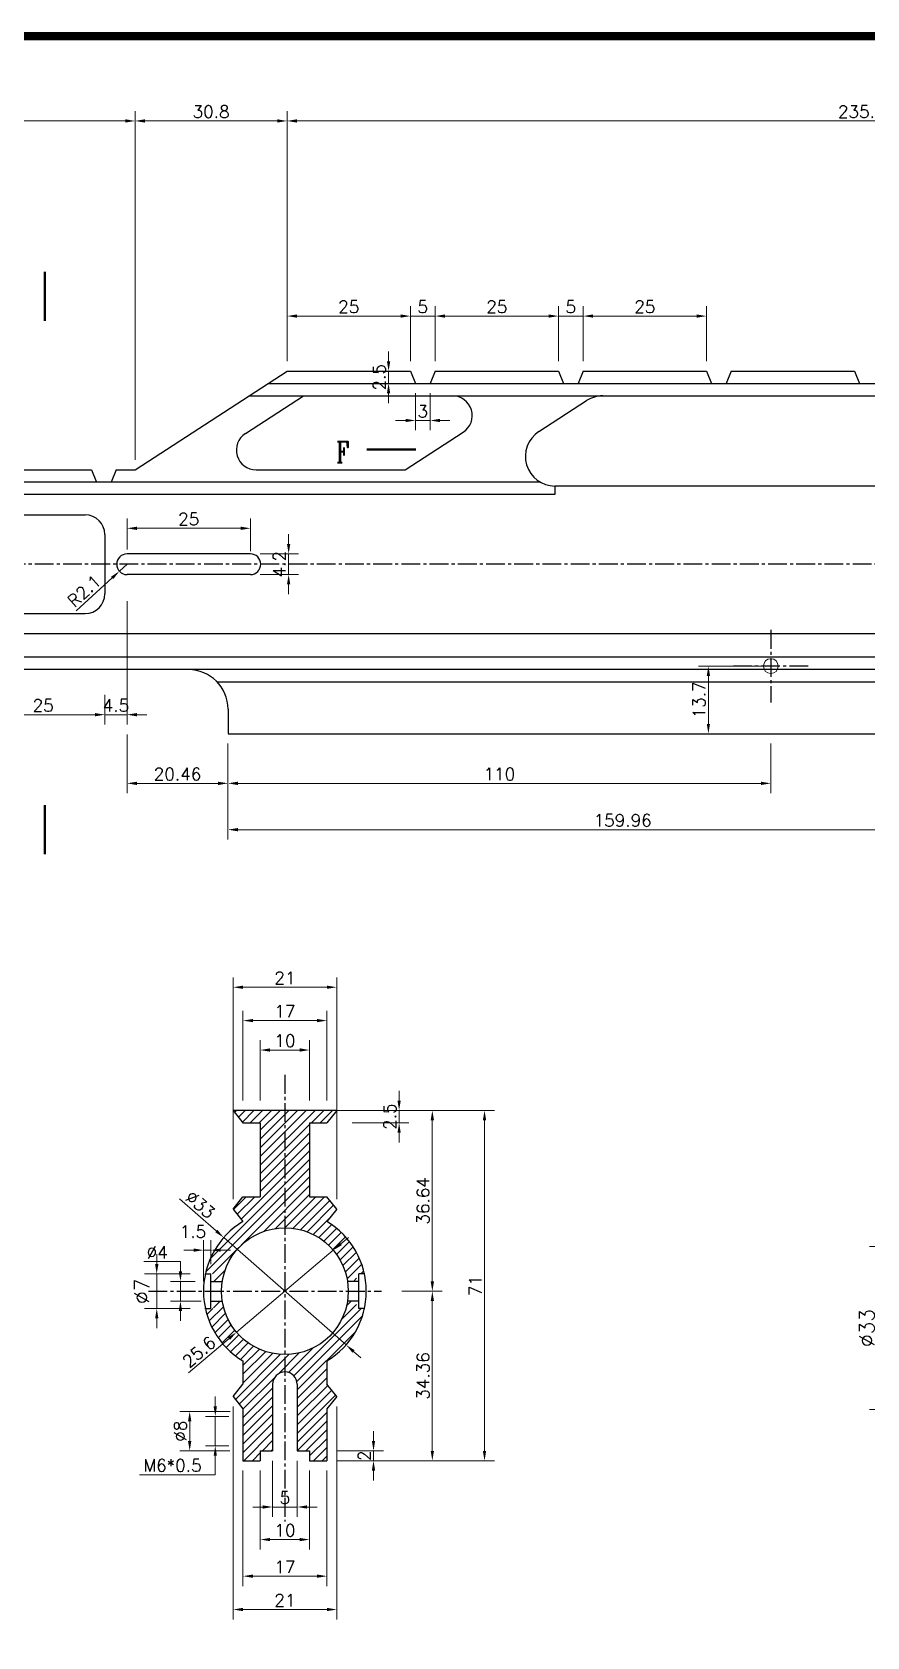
# Model space of a CAD drawing. Header units: millimetres. Extents: x 6728 to 8819, y -1283 to 914.
# Drawn here: x 7644.2 to 7813.3, y 176.3 to 501.6 of the extents above; entities that cross this region are included whole.
import ezdxf

# ---------------------------------------------------------------- set-up
doc = ezdxf.new("R2010")
doc.units = ezdxf.units.MM
doc.header["$LTSCALE"] = 1000
doc.linetypes.add('CENTER2', pattern=[28.575, 19.05, -3.175, 3.175, -3.175])
doc.linetypes.add('DASHDOTX3', pattern=[508, 254, -127, 0, -127])
for name, color, linetype in [('PUB_DIM', 3, 'Continuous'), ('PUB_TEXT', 7, 'Continuous'), ('PUB_TITLE', 7, 'Continuous'), ('中线', 1, 'DASHDOTX3')]:
    doc.layers.add(name, color=color, linetype=linetype)
doc.styles.add('_TCH_LABEL', font='COMPLEX', dxfattribs={"bigfont": 'GBCBIG'})
doc.styles.get("Standard").update_dxf_attribs({"font": 'txt.shx', "bigfont": 'gbcbig.shx'})
doc.dimstyles.new('DIMN1', dxfattribs={"dimscale": 0.01, "dimtxt": 300, "dimasz": 200, "dimexe": 250, "dimexo": 300, "dimgap": 150, "dimtad": 1, "dimtoh": 1, "dimdsep": 46, "dimtxsty": 'Standard', "dimcen": 2.5, "dimclrd": 256, "dimclre": 256, "dimazin": 0, "dimtfac": 1, "dimtix": 1, "dimtmove": 1, "dimatfit": 0, "dimfxl": 0, "dimtolj": 1, "dimlwd": 9, "dimlwe": 9, "dimarcsym": 0})
doc.dimstyles.new('ISO-25', dxfattribs={"dimtxt": 2.5, "dimasz": 2, "dimexe": 2, "dimexo": 2, "dimtad": 1, "dimtoh": 1, "dimdsep": 46, "dimtxsty": 'Standard', "dimcen": 2.5, "dimclrd": 256, "dimclre": 256, "dimazin": 0, "dimtfac": 1, "dimtix": 1, "dimtmove": 1, "dimatfit": 0, "dimfxl": 0, "dimtolj": 1, "dimlwd": 9, "dimlwe": 9, "dimarcsym": 0})

# ---------------------------------------------------------------- blocks, each defined once
blk = doc.blocks.new('*D676')
at = {"lineweight": 9}
for p, q in [((7669.42, 251.86), (7669.42, 253.86)), ((7676.17, 249.86), (7666.92, 249.86)), ((7669.42, 242.86), (7669.42, 249.86)), ((7676.17, 242.86), (7666.92, 242.86)), ((7669.42, 240.86), (7669.42, 238.86))]:
    blk.add_line(p, q, dxfattribs=at)
for points in [[(7669.09, 251.86), (7669.76, 251.86), (7669.42, 249.86)], [(7669.09, 240.86), (7669.76, 240.86), (7669.42, 242.86)]]:
    blk.add_solid(points)
at = {"layer": 'Defpoints', "color": 0}
for p in [(7669.42, 249.86), (7679.17, 249.86), (7679.17, 242.86)]:
    blk.add_point(p, dxfattribs=at)
at = {"color": 0, "insert": (7666.42, 246.36), "char_height": 3, "attachment_point": 5, "rotation": 90}
blk.add_mtext('\\A1;%%c7', dxfattribs=at)
blk = doc.blocks.new('*D677')
at = {"lineweight": 9}
for p, q in [((7823.27, 255.41), (7813.85, 255.41)), ((7816.35, 224.41), (7816.35, 253.41)), ((7823.27, 222.41), (7813.85, 222.41))]:
    blk.add_line(p, q, dxfattribs=at)
for points in [[(7816.02, 253.41), (7816.69, 253.41), (7816.35, 255.41)], [(7816.02, 224.41), (7816.69, 224.41), (7816.35, 222.41)]]:
    blk.add_solid(points)
at = {"layer": 'Defpoints', "color": 0}
for p in [(7816.35, 255.41), (7826.27, 255.41), (7826.27, 222.41)]:
    blk.add_point(p, dxfattribs=at)
at = {"color": 0, "insert": (7813.35, 238.91), "char_height": 3, "attachment_point": 5, "rotation": 90}
blk.add_mtext('\\A1;%%c33', dxfattribs=at)
blk = doc.blocks.new('*D227')
at = {"lineweight": 9}
for p, q in [((7716.4, 434.87), (7716.4, 436.87)), ((7718.84, 432.87), (7714.4, 432.87)), ((7716.4, 432.87), (7716.4, 430.37)), ((7718.84, 430.37), (7714.4, 430.37)), ((7716.4, 428.37), (7716.4, 426.37))]:
    blk.add_line(p, q, dxfattribs=at)
for points in [[(7716.07, 434.87), (7716.74, 434.87), (7716.4, 432.87)], [(7716.07, 428.37), (7716.74, 428.37), (7716.4, 430.37)]]:
    blk.add_solid(points)
at = {"layer": 'Defpoints', "color": 0}
for p in [(7720.84, 432.87), (7716.4, 430.37), (7720.84, 430.37)]:
    blk.add_point(p, dxfattribs=at)
at = {"color": 0, "insert": (7714.53, 431.62), "char_height": 2.5, "attachment_point": 5, "rotation": 90}
blk.add_mtext('\\A1;2.5', dxfattribs=at)
blk = doc.blocks.new('*D226')
at = {"lineweight": 9}
for p, q in [((7721.84, 428.37), (7721.84, 420.87)), ((7724.84, 428.37), (7724.84, 420.87)), ((7719.84, 422.87), (7717.84, 422.87)), ((7721.84, 422.87), (7724.84, 422.87)), ((7726.84, 422.87), (7728.84, 422.87))]:
    blk.add_line(p, q, dxfattribs=at)
for points in [[(7719.84, 423.2), (7719.84, 422.53), (7721.84, 422.87)], [(7726.84, 423.2), (7726.84, 422.53), (7724.84, 422.87)]]:
    blk.add_solid(points)
at = {"layer": 'Defpoints', "color": 0}
for p in [(7721.84, 430.37), (7724.84, 430.37), (7724.84, 422.87)]:
    blk.add_point(p, dxfattribs=at)
at = {"color": 0, "insert": (7723.34, 424.74), "char_height": 2.5, "attachment_point": 5}
blk.add_mtext('\\A1;3', dxfattribs=at)
blk = doc.blocks.new('*D365')
at = {"lineweight": 9}
for p, q in [((7755.84, 434.87), (7755.84, 446.03)), ((7780.84, 434.87), (7780.84, 446.03)), ((7757.84, 444.03), (7778.84, 444.03))]:
    blk.add_line(p, q, dxfattribs=at)
for points in [[(7757.84, 444.36), (7757.84, 443.7), (7755.84, 444.03)], [(7778.84, 444.36), (7778.84, 443.7), (7780.84, 444.03)]]:
    blk.add_solid(points)
at = {"layer": 'Defpoints', "color": 0}
for p in [(7780.84, 444.03), (7755.84, 432.87), (7780.84, 432.87)]:
    blk.add_point(p, dxfattribs=at)
at = {"color": 0, "insert": (7768.34, 445.91), "char_height": 2.5, "attachment_point": 5}
blk.add_mtext('\\A1;25', dxfattribs=at)
blk = doc.blocks.new('*D364')
at = {"lineweight": 9}
for p, q in [((7750.84, 434.87), (7750.84, 446.03)), ((7755.84, 434.87), (7755.84, 446.03)), ((7748.84, 444.03), (7746.84, 444.03)), ((7750.84, 444.03), (7755.84, 444.03)), ((7757.84, 444.03), (7759.84, 444.03))]:
    blk.add_line(p, q, dxfattribs=at)
for points in [[(7748.84, 444.36), (7748.84, 443.7), (7750.84, 444.03)], [(7757.84, 444.36), (7757.84, 443.7), (7755.84, 444.03)]]:
    blk.add_solid(points)
at = {"layer": 'Defpoints', "color": 0}
for p in [(7755.84, 444.03), (7750.84, 432.87), (7755.84, 432.87)]:
    blk.add_point(p, dxfattribs=at)
at = {"color": 0, "insert": (7753.34, 445.91), "char_height": 2.5, "attachment_point": 5}
blk.add_mtext('\\A1;5', dxfattribs=at)
blk = doc.blocks.new('*D363')
at = {"lineweight": 9}
for p, q in [((7725.84, 434.87), (7725.84, 446.03)), ((7750.84, 434.87), (7750.84, 446.03)), ((7727.84, 444.03), (7748.84, 444.03))]:
    blk.add_line(p, q, dxfattribs=at)
for points in [[(7727.84, 444.36), (7727.84, 443.7), (7725.84, 444.03)], [(7748.84, 444.36), (7748.84, 443.7), (7750.84, 444.03)]]:
    blk.add_solid(points)
at = {"layer": 'Defpoints', "color": 0}
for p in [(7750.84, 444.03), (7725.84, 432.87), (7750.84, 432.87)]:
    blk.add_point(p, dxfattribs=at)
at = {"color": 0, "insert": (7738.34, 445.91), "char_height": 2.5, "attachment_point": 5}
blk.add_mtext('\\A1;25', dxfattribs=at)
blk = doc.blocks.new('*D362')
at = {"lineweight": 9}
for p, q in [((7720.84, 434.87), (7720.84, 446.03)), ((7725.84, 434.87), (7725.84, 446.03)), ((7718.84, 444.03), (7716.84, 444.03)), ((7720.84, 444.03), (7725.84, 444.03)), ((7727.84, 444.03), (7729.84, 444.03))]:
    blk.add_line(p, q, dxfattribs=at)
for points in [[(7718.84, 444.36), (7718.84, 443.7), (7720.84, 444.03)], [(7727.84, 444.36), (7727.84, 443.7), (7725.84, 444.03)]]:
    blk.add_solid(points)
at = {"layer": 'Defpoints', "color": 0}
for p in [(7725.84, 444.03), (7720.84, 432.87), (7725.84, 432.87)]:
    blk.add_point(p, dxfattribs=at)
at = {"color": 0, "insert": (7723.34, 445.91), "char_height": 2.5, "attachment_point": 5}
blk.add_mtext('\\A1;5', dxfattribs=at)
blk = doc.blocks.new('*D361')
at = {"lineweight": 9}
for p, q in [((7695.84, 434.87), (7695.84, 446.03)), ((7720.84, 434.87), (7720.84, 446.03)), ((7697.84, 444.03), (7718.84, 444.03))]:
    blk.add_line(p, q, dxfattribs=at)
for points in [[(7697.84, 444.36), (7697.84, 443.7), (7695.84, 444.03)], [(7718.84, 444.36), (7718.84, 443.7), (7720.84, 444.03)]]:
    blk.add_solid(points)
at = {"layer": 'Defpoints', "color": 0}
for p in [(7720.84, 444.03), (7695.84, 432.87), (7720.84, 432.87)]:
    blk.add_point(p, dxfattribs=at)
at = {"color": 0, "insert": (7708.34, 445.91), "char_height": 2.5, "attachment_point": 5}
blk.add_mtext('\\A1;25', dxfattribs=at)
blk = doc.blocks.new('*D351')
at = {"lineweight": 9}
for p, q in [((7695.84, 434.87), (7695.84, 485.58)), ((7930.88, 433.37), (7930.88, 485.58)), ((7697.84, 483.58), (7928.88, 483.58))]:
    blk.add_line(p, q, dxfattribs=at)
for points in [[(7697.84, 483.92), (7697.84, 483.25), (7695.84, 483.58)], [(7928.88, 483.92), (7928.88, 483.25), (7930.88, 483.58)]]:
    blk.add_solid(points)
at = {"layer": 'Defpoints', "color": 0}
for p in [(7930.88, 483.58), (7695.84, 432.87), (7930.88, 431.37)]:
    blk.add_point(p, dxfattribs=at)
at = {"color": 0, "insert": (7813.36, 485.46), "char_height": 2.5, "attachment_point": 5}
blk.add_mtext('\\A1;235.04', dxfattribs=at)
blk = doc.blocks.new('*D350')
at = {"lineweight": 9}
for p, q in [((7665.04, 414.87), (7665.04, 485.58)), ((7695.84, 434.87), (7695.84, 485.58)), ((7667.04, 483.58), (7693.84, 483.58))]:
    blk.add_line(p, q, dxfattribs=at)
for points in [[(7667.04, 483.92), (7667.04, 483.25), (7665.04, 483.58)], [(7693.84, 483.92), (7693.84, 483.25), (7695.84, 483.58)]]:
    blk.add_solid(points)
at = {"layer": 'Defpoints', "color": 0}
for p in [(7695.84, 483.58), (7695.84, 432.87), (7665.04, 412.87)]:
    blk.add_point(p, dxfattribs=at)
at = {"color": 0, "insert": (7680.44, 485.46), "char_height": 2.5, "attachment_point": 5}
blk.add_mtext('\\A1;30.8', dxfattribs=at)
blk = doc.blocks.new('*D349')
at = {"lineweight": 9}
for p, q in [((7401.55, 409.87), (7401.55, 485.58)), ((7665.04, 414.87), (7665.04, 485.58)), ((7403.55, 483.58), (7663.04, 483.58))]:
    blk.add_line(p, q, dxfattribs=at)
for points in [[(7403.55, 483.92), (7403.55, 483.25), (7401.55, 483.58)], [(7663.04, 483.92), (7663.04, 483.25), (7665.04, 483.58)]]:
    blk.add_solid(points)
at = {"layer": 'Defpoints', "color": 0}
for p in [(7665.04, 483.58), (7665.04, 412.87), (7401.55, 407.87)]:
    blk.add_point(p, dxfattribs=at)
at = {"color": 0, "insert": (7533.3, 485.46), "char_height": 2.5, "attachment_point": 5}
blk.add_mtext('\\A1;263.49', dxfattribs=at)
blk = doc.blocks.new('*D416')
at = {"lineweight": 9}
for p, q in [((7663.4, 359.23), (7663.4, 347.31)), ((7683.86, 357.37), (7683.86, 347.31)), ((7681.86, 349.31), (7665.4, 349.31))]:
    blk.add_line(p, q, dxfattribs=at)
for points in [[(7665.4, 349.64), (7665.4, 348.97), (7663.4, 349.31)], [(7681.86, 349.64), (7681.86, 348.97), (7683.86, 349.31)]]:
    blk.add_solid(points)
at = {"layer": 'Defpoints', "color": 0}
for p in [(7663.4, 361.23), (7683.86, 359.37), (7663.4, 349.31)]:
    blk.add_point(p, dxfattribs=at)
at = {"color": 0, "insert": (7673.63, 351.18), "char_height": 2.5, "attachment_point": 5}
blk.add_mtext('\\A1;20.46', dxfattribs=at)
blk = doc.blocks.new('*D273')
at = {"lineweight": 9}
for p, q in [((7684.29, 222), (7674.1, 222)), ((7676.1, 216), (7676.1, 220)), ((7684.22, 214), (7674.1, 214))]:
    blk.add_line(p, q, dxfattribs=at)
for points in [[(7675.76, 220), (7676.43, 220), (7676.1, 222)], [(7675.76, 216), (7676.43, 216), (7676.1, 214)]]:
    blk.add_solid(points)
at = {"layer": 'Defpoints', "color": 0}
for p in [(7676.1, 222), (7686.29, 222), (7686.22, 214)]:
    blk.add_point(p, dxfattribs=at)
at = {"color": 0, "insert": (7674.22, 218), "char_height": 2.5, "attachment_point": 5, "rotation": 90}
blk.add_mtext('\\A1;%%c8', dxfattribs=at)
blk = doc.blocks.new('*D272')
at = {"lineweight": 9}
for p, q in [((7681.28, 223), (7681.28, 225)), ((7684.04, 221), (7679.28, 221)), ((7681.28, 215), (7681.28, 221)), ((7684.04, 215), (7679.28, 215)), ((7681.28, 213), (7681.28, 211)), ((7665.95, 209.17), (7681.28, 209.17)), ((7681.28, 209.17), (7681.28, 211))]:
    blk.add_line(p, q, dxfattribs=at)
for points in [[(7680.95, 223), (7681.62, 223), (7681.28, 221)], [(7680.95, 213), (7681.62, 213), (7681.28, 215)]]:
    blk.add_solid(points)
at = {"layer": 'Defpoints', "color": 0}
for p in [(7681.28, 221), (7686.04, 221), (7686.04, 215)]:
    blk.add_point(p, dxfattribs=at)
at = {"color": 0, "insert": (7672.62, 211.05), "char_height": 2.5, "attachment_point": 5}
blk.add_mtext('\\A1;M6*0.5', dxfattribs=at)
blk = doc.blocks.new('*D409')
at = {"lineweight": 9}
for p, q in [((7666.81, 252.36), (7674.23, 252.36)), ((7674.23, 250.36), (7674.23, 252.36)), ((7677.21, 248.36), (7672.23, 248.36)), ((7674.23, 244.36), (7674.23, 248.36)), ((7678.4, 244.36), (7672.23, 244.36)), ((7674.23, 242.36), (7674.23, 240.36))]:
    blk.add_line(p, q, dxfattribs=at)
for points in [[(7673.89, 250.36), (7674.56, 250.36), (7674.23, 248.36)], [(7673.89, 242.36), (7674.56, 242.36), (7674.23, 244.36)]]:
    blk.add_solid(points)
at = {"layer": 'Defpoints', "color": 0}
for p in [(7674.23, 248.36), (7679.21, 248.36), (7680.4, 244.36)]:
    blk.add_point(p, dxfattribs=at)
at = {"color": 0, "insert": (7669.52, 254.24), "char_height": 2.5, "attachment_point": 5}
blk.add_mtext('\\A1;%%c4', dxfattribs=at)
blk = doc.blocks.new('*D408')
at = {"lineweight": 9}
for p, q in [((7676.9, 254.69), (7674.9, 254.69)), ((7678.9, 248.36), (7678.9, 256.69)), ((7678.9, 254.69), (7680.4, 254.69)), ((7680.4, 251.86), (7680.4, 256.69)), ((7682.4, 254.69), (7684.4, 254.69))]:
    blk.add_line(p, q, dxfattribs=at)
for points in [[(7676.9, 255.02), (7676.9, 254.35), (7678.9, 254.69)], [(7682.4, 255.02), (7682.4, 254.35), (7680.4, 254.69)]]:
    blk.add_solid(points)
at = {"layer": 'Defpoints', "color": 0}
for p in [(7680.4, 254.69), (7680.4, 249.86), (7678.9, 246.36)]:
    blk.add_point(p, dxfattribs=at)
at = {"color": 0, "insert": (7676.76, 258.44), "char_height": 2.5, "attachment_point": 5}
blk.add_mtext('\\A1;1.5', dxfattribs=at)
blk = doc.blocks.new('*D271')
at = {"lineweight": 9}
for p, q in [((7719.08, 246.36), (7727.27, 246.36)), ((7725.27, 244.36), (7725.27, 214)), ((7719.08, 212), (7727.27, 212))]:
    blk.add_line(p, q, dxfattribs=at)
for points in [[(7724.94, 244.36), (7725.61, 244.36), (7725.27, 246.36)], [(7724.94, 214), (7725.61, 214), (7725.27, 212)]]:
    blk.add_solid(points)
at = {"layer": 'Defpoints', "color": 0}
for p in [(7717.08, 246.36), (7717.08, 212), (7725.27, 212)]:
    blk.add_point(p, dxfattribs=at)
at = {"color": 0, "insert": (7723.4, 229.18), "char_height": 2.5, "attachment_point": 5, "rotation": 90}
blk.add_mtext('\\A1;34.36', dxfattribs=at)
blk = doc.blocks.new('*D270')
at = {"lineweight": 9}
for p, q in [((7705.9, 283), (7737.85, 283)), ((7735.85, 281), (7735.85, 214)), ((7705.9, 212), (7737.85, 212))]:
    blk.add_line(p, q, dxfattribs=at)
for points in [[(7735.51, 281), (7736.18, 281), (7735.85, 283)], [(7735.51, 214), (7736.18, 214), (7735.85, 212)]]:
    blk.add_solid(points)
at = {"layer": 'Defpoints', "color": 0}
for p in [(7703.9, 283), (7703.9, 212), (7735.85, 212)]:
    blk.add_point(p, dxfattribs=at)
at = {"color": 0, "insert": (7733.97, 247.5), "char_height": 2.5, "attachment_point": 5, "rotation": 90}
blk.add_mtext('\\A1;71', dxfattribs=at)
blk = doc.blocks.new('*D269')
at = {"lineweight": 9}
for p, q in [((7711.08, 283), (7727.27, 283)), ((7725.27, 281), (7725.27, 248.36)), ((7719.08, 246.36), (7727.27, 246.36))]:
    blk.add_line(p, q, dxfattribs=at)
for points in [[(7724.94, 281), (7725.61, 281), (7725.27, 283)], [(7724.94, 248.36), (7725.61, 248.36), (7725.27, 246.36)]]:
    blk.add_solid(points)
at = {"layer": 'Defpoints', "color": 0}
for p in [(7709.08, 283), (7717.08, 246.36), (7725.27, 246.36)]:
    blk.add_point(p, dxfattribs=at)
at = {"color": 0, "insert": (7723.4, 264.68), "char_height": 2.5, "attachment_point": 5, "rotation": 90}
blk.add_mtext('\\A1;36.64', dxfattribs=at)
blk = doc.blocks.new('*D268')
at = {"lineweight": 9}
for p, q in [((7718.54, 285), (7718.54, 287)), ((7709.02, 280.5), (7720.54, 280.5)), ((7713.08, 283), (7720.54, 283)), ((7718.54, 283), (7718.54, 280.5)), ((7718.54, 278.5), (7718.54, 276.5))]:
    blk.add_line(p, q, dxfattribs=at)
for points in [[(7718.21, 285), (7718.87, 285), (7718.54, 283)], [(7718.21, 278.5), (7718.87, 278.5), (7718.54, 280.5)]]:
    blk.add_solid(points)
at = {"layer": 'Defpoints', "color": 0}
for p in [(7707.02, 280.5), (7711.08, 283), (7718.54, 280.5)]:
    blk.add_point(p, dxfattribs=at)
at = {"color": 0, "insert": (7716.66, 281.75), "char_height": 2.5, "attachment_point": 5, "rotation": 90}
blk.add_mtext('\\A1;2.5', dxfattribs=at)
blk = doc.blocks.new('*D267')
at = {"lineweight": 9}
for p, q in [((7690.4, 285), (7690.4, 297.25)), ((7700.4, 285), (7700.4, 297.25)), ((7692.4, 295.25), (7698.4, 295.25))]:
    blk.add_line(p, q, dxfattribs=at)
for points in [[(7692.4, 295.59), (7692.4, 294.92), (7690.4, 295.25)], [(7698.4, 295.59), (7698.4, 294.92), (7700.4, 295.25)]]:
    blk.add_solid(points)
at = {"layer": 'Defpoints', "color": 0}
for p in [(7700.4, 295.25), (7690.4, 283), (7700.4, 283)]:
    blk.add_point(p, dxfattribs=at)
at = {"color": 0, "insert": (7695.4, 297.13), "char_height": 2.5, "attachment_point": 5}
blk.add_mtext('\\A1;10', dxfattribs=at)
blk = doc.blocks.new('*D266')
at = {"lineweight": 9}
for p, q in [((7692.9, 212), (7692.9, 200.62)), ((7697.9, 212), (7697.9, 200.62)), ((7690.9, 202.62), (7688.9, 202.62)), ((7692.9, 202.62), (7697.9, 202.62)), ((7699.9, 202.62), (7701.9, 202.62))]:
    blk.add_line(p, q, dxfattribs=at)
for points in [[(7690.9, 202.96), (7690.9, 202.29), (7692.9, 202.62)], [(7699.9, 202.96), (7699.9, 202.29), (7697.9, 202.62)]]:
    blk.add_solid(points)
at = {"layer": 'Defpoints', "color": 0}
for p in [(7692.9, 214), (7697.9, 214), (7697.9, 202.62)]:
    blk.add_point(p, dxfattribs=at)
at = {"color": 0, "insert": (7695.4, 204.5), "char_height": 2.5, "attachment_point": 5}
blk.add_mtext('\\A1;5', dxfattribs=at)
blk = doc.blocks.new('*D407')
at = {"lineweight": 9}
for p, q in [((7686.9, 210), (7686.9, 186.6)), ((7703.9, 210), (7703.9, 186.6)), ((7688.9, 188.6), (7701.9, 188.6))]:
    blk.add_line(p, q, dxfattribs=at)
for points in [[(7688.9, 188.94), (7688.9, 188.27), (7686.9, 188.6)], [(7701.9, 188.94), (7701.9, 188.27), (7703.9, 188.6)]]:
    blk.add_solid(points)
at = {"layer": 'Defpoints', "color": 0}
for p in [(7686.9, 212), (7703.9, 212), (7703.9, 188.6)]:
    blk.add_point(p, dxfattribs=at)
at = {"color": 0, "insert": (7695.4, 190.48), "char_height": 2.5, "attachment_point": 5}
blk.add_mtext('\\A1;17', dxfattribs=at)
blk = doc.blocks.new('*D406')
at = {"lineweight": 9}
for p, q in [((7684.9, 223), (7684.9, 179.84)), ((7705.9, 223), (7705.9, 179.84)), ((7686.9, 181.84), (7703.9, 181.84))]:
    blk.add_line(p, q, dxfattribs=at)
for points in [[(7686.9, 182.18), (7686.9, 181.51), (7684.9, 181.84)], [(7703.9, 182.18), (7703.9, 181.51), (7705.9, 181.84)]]:
    blk.add_solid(points)
at = {"layer": 'Defpoints', "color": 0}
for p in [(7684.9, 225), (7705.9, 225), (7705.9, 181.84)]:
    blk.add_point(p, dxfattribs=at)
at = {"color": 0, "insert": (7695.4, 183.72), "char_height": 2.5, "attachment_point": 5}
blk.add_mtext('\\A1;21', dxfattribs=at)
blk = doc.blocks.new('*D265')
at = {"lineweight": 9}
for p, q in [((7684.9, 265), (7684.9, 309.98)), ((7705.9, 265), (7705.9, 309.98)), ((7686.9, 307.98), (7703.9, 307.98))]:
    blk.add_line(p, q, dxfattribs=at)
for points in [[(7686.9, 308.31), (7686.9, 307.65), (7684.9, 307.98)], [(7703.9, 308.31), (7703.9, 307.65), (7705.9, 307.98)]]:
    blk.add_solid(points)
at = {"layer": 'Defpoints', "color": 0}
for p in [(7705.9, 307.98), (7684.9, 263), (7705.9, 263)]:
    blk.add_point(p, dxfattribs=at)
at = {"color": 0, "insert": (7695.4, 309.86), "char_height": 2.5, "attachment_point": 5}
blk.add_mtext('\\A1;21', dxfattribs=at)
blk = doc.blocks.new('*D264')
at = {"lineweight": 9}
for p, q in [((7686.9, 285), (7686.9, 303.22)), ((7703.9, 285), (7703.9, 303.22)), ((7688.9, 301.22), (7701.9, 301.22))]:
    blk.add_line(p, q, dxfattribs=at)
for points in [[(7688.9, 301.55), (7688.9, 300.89), (7686.9, 301.22)], [(7701.9, 301.55), (7701.9, 300.89), (7703.9, 301.22)]]:
    blk.add_solid(points)
at = {"layer": 'Defpoints', "color": 0}
for p in [(7703.9, 301.22), (7686.9, 283), (7703.9, 283)]:
    blk.add_point(p, dxfattribs=at)
at = {"color": 0, "insert": (7695.4, 303.1), "char_height": 2.5, "attachment_point": 5}
blk.add_mtext('\\A1;17', dxfattribs=at)
blk = doc.blocks.new('*D405')
at = {"lineweight": 9}
for p, q in [((7674.04, 265.11), (7681.49, 258.57)), ((7707.8, 235.48), (7682.99, 257.25)), ((7709.3, 234.16), (7710.8, 232.84))]:
    blk.add_line(p, q, dxfattribs=at)
for points in [[(7681.71, 258.82), (7681.27, 258.32), (7682.99, 257.25)], [(7709.52, 234.41), (7709.08, 233.91), (7707.8, 235.48)]]:
    blk.add_solid(points)
at = {"layer": 'Defpoints', "color": 0}
for p in [(7682.99, 257.25), (7707.8, 235.48)]:
    blk.add_point(p, dxfattribs=at)
at = {"color": 0, "insert": (7678.25, 263.91), "char_height": 2.5, "attachment_point": 5, "rotation": 318.7322}
blk.add_mtext('\\A1;∅33', dxfattribs=at)
blk = doc.blocks.new('*D404')
at = {"lineweight": 9}
for p, q in [((7706.72, 255.97), (7708.25, 257.26)), ((7705.2, 254.67), (7685.59, 238.06)), ((7675.87, 229.81), (7684.07, 236.76))]:
    blk.add_line(p, q, dxfattribs=at)
for points in [[(7706.51, 256.22), (7706.94, 255.71), (7705.2, 254.67)], [(7683.85, 237.02), (7684.28, 236.51), (7685.59, 238.06)]]:
    blk.add_solid(points)
at = {"layer": 'Defpoints', "color": 0}
for p in [(7705.2, 254.67), (7685.59, 238.06)]:
    blk.add_point(p, dxfattribs=at)
at = {"color": 0, "insert": (7677.99, 234.07), "char_height": 2.5, "attachment_point": 5, "rotation": 40.2795}
blk.add_mtext('\\A1;25.6', dxfattribs=at)
blk = doc.blocks.new('*D403')
at = {"lineweight": 9}
for p, q in [((7690.4, 210), (7690.4, 194.02)), ((7700.4, 210), (7700.4, 194.02)), ((7692.4, 196.02), (7698.4, 196.02))]:
    blk.add_line(p, q, dxfattribs=at)
for points in [[(7692.4, 196.35), (7692.4, 195.69), (7690.4, 196.02)], [(7698.4, 196.35), (7698.4, 195.69), (7700.4, 196.02)]]:
    blk.add_solid(points)
at = {"layer": 'Defpoints', "color": 0}
for p in [(7690.4, 212), (7700.4, 212), (7700.4, 196.02)]:
    blk.add_point(p, dxfattribs=at)
at = {"color": 0, "insert": (7695.4, 197.89), "char_height": 2.5, "attachment_point": 5}
blk.add_mtext('\\A1;10', dxfattribs=at)
blk = doc.blocks.new('*D263')
at = {"lineweight": 9}
for p, q in [((7713.35, 216), (7713.35, 218)), ((7705.9, 214), (7715.35, 214)), ((7705.9, 212), (7715.35, 212)), ((7713.35, 212), (7713.35, 214)), ((7713.35, 210), (7713.35, 208))]:
    blk.add_line(p, q, dxfattribs=at)
for points in [[(7713.02, 216), (7713.68, 216), (7713.35, 214)], [(7713.02, 210), (7713.68, 210), (7713.35, 212)]]:
    blk.add_solid(points)
at = {"layer": 'Defpoints', "color": 0}
for p in [(7703.9, 214), (7703.9, 212), (7713.35, 214)]:
    blk.add_point(p, dxfattribs=at)
at = {"color": 0, "insert": (7711.48, 213), "char_height": 2.5, "attachment_point": 5, "rotation": 90}
blk.add_mtext('\\A1;2', dxfattribs=at)
blk = doc.blocks.new('*D399')
at = {"lineweight": 9}
for p, q in [((7791.87, 373.07), (7779.22, 373.07)), ((7781.22, 371.07), (7781.22, 361.37)), ((7791.87, 359.37), (7779.22, 359.37))]:
    blk.add_line(p, q, dxfattribs=at)
for points in [[(7780.88, 371.07), (7781.55, 371.07), (7781.22, 373.07)], [(7780.88, 361.37), (7781.55, 361.37), (7781.22, 359.37)]]:
    blk.add_solid(points)
at = {"layer": 'Defpoints', "color": 0}
for p in [(7793.87, 373.07), (7781.22, 359.37), (7793.87, 359.37)]:
    blk.add_point(p, dxfattribs=at)
at = {"color": 0, "insert": (7779.34, 366.22), "char_height": 2.5, "attachment_point": 5, "rotation": 90}
blk.add_mtext('\\A1;13.7', dxfattribs=at)
blk = doc.blocks.new('*D398')
at = {"lineweight": 9}
for p, q in [((7683.86, 357.37), (7683.86, 347.31)), ((7793.86, 357.37), (7793.86, 347.31)), ((7685.86, 349.31), (7791.86, 349.31))]:
    blk.add_line(p, q, dxfattribs=at)
for points in [[(7685.86, 349.64), (7685.86, 348.97), (7683.86, 349.31)], [(7791.86, 349.64), (7791.86, 348.97), (7793.86, 349.31)]]:
    blk.add_solid(points)
at = {"layer": 'Defpoints', "color": 0}
for p in [(7683.86, 359.37), (7793.86, 359.37), (7793.86, 349.31)]:
    blk.add_point(p, dxfattribs=at)
at = {"color": 0, "insert": (7738.86, 351.18), "char_height": 2.5, "attachment_point": 5}
blk.add_mtext('\\A1;110', dxfattribs=at)
blk = doc.blocks.new('*D397')
at = {"lineweight": 9}
for p, q in [((7683.86, 357.37), (7683.86, 337.92)), ((7843.82, 357.37), (7843.82, 337.92)), ((7685.86, 339.92), (7841.82, 339.92))]:
    blk.add_line(p, q, dxfattribs=at)
for points in [[(7685.86, 340.25), (7685.86, 339.59), (7683.86, 339.92)], [(7841.82, 340.25), (7841.82, 339.59), (7843.82, 339.92)]]:
    blk.add_solid(points)
at = {"layer": 'Defpoints', "color": 0}
for p in [(7683.86, 359.37), (7843.82, 359.37), (7843.82, 339.92)]:
    blk.add_point(p, dxfattribs=at)
at = {"color": 0, "insert": (7763.84, 341.8), "char_height": 2.5, "attachment_point": 5}
blk.add_mtext('\\A1;159.96', dxfattribs=at)
blk = doc.blocks.new('*D370')
at = {"lineweight": 9}
for p, q in [((7663.4, 393.73), (7661.86, 392.31)), ((7653.08, 384.25), (7660.38, 390.96))]:
    blk.add_line(p, q, dxfattribs=at)
blk.add_solid([(7660.16, 391.2), (7660.61, 390.71), (7661.86, 392.31)])
at = {"layer": 'Defpoints', "color": 0}
for p in [(7663.4, 393.73), (7661.86, 392.31)]:
    blk.add_point(p, dxfattribs=at)
at = {"color": 0, "insert": (7654.72, 388.31), "char_height": 2.5, "attachment_point": 5, "rotation": 42.5386}
blk.add_mtext('\\A1;R2.1', dxfattribs=at)
blk = doc.blocks.new('*D194')
at = {"lineweight": 9}
for p, q in [((7663.4, 386.25), (7663.4, 361.23)), ((7658.9, 367.24), (7658.9, 361.23)), ((7656.9, 363.23), (7654.9, 363.23)), ((7658.9, 363.23), (7663.4, 363.23)), ((7665.4, 363.23), (7667.4, 363.23))]:
    blk.add_line(p, q, dxfattribs=at)
for points in [[(7656.9, 363.56), (7656.9, 362.89), (7658.9, 363.23)], [(7665.4, 363.56), (7665.4, 362.89), (7663.4, 363.23)]]:
    blk.add_solid(points)
at = {"layer": 'Defpoints', "color": 0}
for p in [(7663.4, 388.25), (7658.9, 369.24), (7663.4, 363.23)]:
    blk.add_point(p, dxfattribs=at)
at = {"color": 0, "insert": (7661.15, 365.1), "char_height": 2.5, "attachment_point": 5}
blk.add_mtext('\\A1;4.5', dxfattribs=at)
blk = doc.blocks.new('*D193')
at = {"lineweight": 9}
for p, q in [((7633.9, 368.09), (7633.9, 361.23)), ((7658.9, 367.24), (7658.9, 361.23)), ((7635.9, 363.23), (7656.9, 363.23))]:
    blk.add_line(p, q, dxfattribs=at)
for points in [[(7635.9, 363.56), (7635.9, 362.89), (7633.9, 363.23)], [(7656.9, 363.56), (7656.9, 362.89), (7658.9, 363.23)]]:
    blk.add_solid(points)
at = {"layer": 'Defpoints', "color": 0}
for p in [(7633.9, 370.09), (7658.9, 369.24), (7658.9, 363.23)]:
    blk.add_point(p, dxfattribs=at)
at = {"color": 0, "insert": (7646.4, 365.1), "char_height": 2.5, "attachment_point": 5}
blk.add_mtext('\\A1;25', dxfattribs=at)
blk = doc.blocks.new('*D191')
at = {"lineweight": 9}
for p, q in [((7696.15, 397.83), (7696.15, 399.83)), ((7690.4, 395.83), (7698.15, 395.83)), ((7696.15, 391.63), (7696.15, 395.83)), ((7690.4, 391.63), (7698.15, 391.63)), ((7696.15, 389.63), (7696.15, 387.63))]:
    blk.add_line(p, q, dxfattribs=at)
for points in [[(7695.82, 397.83), (7696.49, 397.83), (7696.15, 395.83)], [(7695.82, 389.63), (7696.49, 389.63), (7696.15, 391.63)]]:
    blk.add_solid(points)
at = {"layer": 'Defpoints', "color": 0}
for p in [(7688.4, 395.83), (7696.15, 395.83), (7688.4, 391.63)]:
    blk.add_point(p, dxfattribs=at)
at = {"color": 0, "insert": (7694.28, 393.73), "char_height": 2.5, "attachment_point": 5, "rotation": 90}
blk.add_mtext('\\A1;4.2', dxfattribs=at)
blk = doc.blocks.new('*D190')
at = {"lineweight": 9}
for p, q in [((7663.4, 396.71), (7663.4, 403.01)), ((7665.4, 401.01), (7686.4, 401.01)), ((7688.4, 396.37), (7688.4, 403.01))]:
    blk.add_line(p, q, dxfattribs=at)
for points in [[(7665.4, 401.34), (7665.4, 400.67), (7663.4, 401.01)], [(7686.4, 401.34), (7686.4, 400.67), (7688.4, 401.01)]]:
    blk.add_solid(points)
at = {"layer": 'Defpoints', "color": 0}
for p in [(7688.4, 401.01), (7663.4, 394.71), (7688.4, 394.37)]:
    blk.add_point(p, dxfattribs=at)
at = {"color": 0, "insert": (7675.9, 402.88), "char_height": 2.5, "attachment_point": 5}
blk.add_mtext('\\A1;25', dxfattribs=at)

msp = doc.modelspace()

# ---------------------------------------------------------------- hatches: boundary and pattern name
h = msp.add_hatch()
h.set_pattern_fill('ANSI31', color=140, scale=10, style=0)
h.set_pattern_definition([(45, (731.3605, -52.6995), (-0.88388348, 0.88388348), [])])
h.paths.add_polyline_path([(7695.396, 259.215, -0.3691474), (7708.089, 248.365), (7709.896, 248.365), (7709.896, 249.865), (7711.52, 249.865, 0.2068218), (7703.897, 260.506), (7705.896, 263.005), (7703.896, 265.505), (7700.396, 265.505), (7700.396, 280.505), (7703.896, 280.505), (7705.896, 283.005), (7695.396, 283.005)])
h.paths.add_polyline_path([(7695.396, 283.005), (7684.896, 283.005), (7686.896, 280.505), (7690.396, 280.505), (7690.396, 265.505), (7686.896, 265.505), (7684.896, 263.005), (7686.895, 260.506, 0.2068218), (7679.271, 249.865), (7680.896, 249.865), (7680.896, 248.365), (7682.702, 248.365, -0.3691474), (7695.396, 259.215)])
h.paths.add_polyline_path([(7682.702, 244.365), (7680.896, 244.365), (7680.896, 242.865), (7679.271, 242.865, 0.2068431), (7686.896, 232.223), (7686.896, 227.505), (7684.896, 225.005), (7686.896, 222.505), (7686.896, 212.005), (7690.396, 212.005), (7690.396, 214.005), (7692.896, 214.005), (7692.896, 227.505, -0.4142136), (7695.396, 230.005), (7695.396, 233.515, -0.3691474)])
h.paths.add_polyline_path([(7697.896, 227.505), (7697.896, 214.005), (7700.396, 214.005), (7700.396, 212.005), (7703.896, 212.005), (7703.896, 222.505), (7705.896, 225.005), (7703.896, 227.505), (7703.896, 232.223, 0.2068431), (7711.52, 242.865), (7709.896, 242.865), (7709.896, 244.365), (7708.089, 244.365, -0.3691474), (7695.396, 233.515), (7695.396, 230.005, -0.4142136)])

# ---------------------------------------------------------------- linework, layer by layer
for p, q in [((7665.039, 412.868), (7695.839, 432.868)), ((7695.839, 432.868), (7720.839, 432.868)), ((7720.839, 432.868), (7721.839, 430.368)), ((7725.839, 432.868), (7724.839, 430.368)), ((7725.839, 432.868), (7750.839, 432.868)), ((7750.839, 432.868), (7751.839, 430.368)), ((7755.839, 432.868), (7754.839, 430.368)), ((7755.839, 432.868), (7780.839, 432.868)), ((7780.839, 432.868), (7781.839, 430.368)), ((7785.839, 432.868), (7784.839, 430.368)), ((7785.839, 432.868), (7810.839, 432.868)), ((7810.839, 432.868), (7811.839, 430.368)), ((7691.989, 430.368), (7930.499, 430.368)), ((7687.382, 420.223), (7699.156, 427.868)), ((7688.139, 427.868), (7926.169, 427.868)), ((7746.861, 420.61), (7756.547, 426.9)), ((7719.766, 412.868), (7731.54, 420.513)), ((7747.154, 410.367), (7401.691, 410.367)), ((7631.192, 412.868), (7656.192, 412.868)), ((7656.192, 412.868), (7657.192, 410.368)), ((7661.192, 412.868), (7660.192, 410.368)), ((7661.192, 412.868), (7665.039, 412.868)), ((7689.561, 412.868), (7719.766, 412.868)), ((7750.128, 407.869), (7401.551, 407.869)), ((7750.128, 409.578), (7750.128, 407.869)), ((7829.899, 409.578), (7750.128, 409.578)), ((7637.903, 403.727), (7654.903, 403.727)), ((7658.903, 399.727), (7658.903, 387.727)), ((7688.403, 395.827), (7663.403, 395.827)), ((7688.403, 391.627), (7663.403, 391.627)), ((7637.903, 383.727), (7654.903, 383.727)), ((7884.899, 379.585), (7401.551, 379.585)), ((7899.852, 374.867), (7403.911, 374.867)), ((7904.181, 372.368), (7406.411, 372.368)), ((7681.674, 369.867), (7908.513, 369.867)), ((7683.864, 364.368), (7683.864, 359.368)), ((7683.864, 359.368), (7921.1, 359.368))]:
    msp.add_line(p, q)
at = {"color": 140}
for p, q in [((7684.896, 283.005), (7686.896, 280.505)), ((7705.896, 283.005), (7684.896, 283.005)), ((7686.896, 280.505), (7690.396, 280.505)), ((7690.396, 280.505), (7690.396, 265.505)), ((7700.396, 280.505), (7703.896, 280.505)), ((7700.396, 280.505), (7700.396, 265.505)), ((7705.896, 283.005), (7703.896, 280.505)), ((7684.896, 263.005), (7686.896, 265.505)), ((7686.896, 265.505), (7690.396, 265.505)), ((7700.396, 265.505), (7703.896, 265.505)), ((7705.896, 263.005), (7703.896, 265.505)), ((7684.896, 263.005), (7686.895, 260.506)), ((7705.896, 263.005), (7703.897, 260.506)), ((7679.171, 249.865), (7680.396, 249.865)), ((7680.396, 242.865), (7680.396, 249.865)), ((7680.396, 248.365), (7682.702, 248.365)), ((7710.396, 248.365), (7708.089, 248.365)), ((7711.621, 249.865), (7710.396, 249.865)), ((7710.396, 242.865), (7710.396, 249.865)), ((7680.396, 244.365), (7682.702, 244.365)), ((7710.396, 244.365), (7708.089, 244.365)), ((7679.171, 242.865), (7680.396, 242.865)), ((7711.621, 242.865), (7710.396, 242.865)), ((7686.896, 232.223), (7686.896, 227.505)), ((7703.896, 232.223), (7703.896, 227.505)), ((7684.896, 225.005), (7686.896, 227.505)), ((7684.896, 225.005), (7686.896, 222.505)), ((7692.896, 227.505), (7692.896, 214.005)), ((7697.896, 227.505), (7697.896, 214.005)), ((7705.896, 225.005), (7703.896, 227.505)), ((7705.896, 225.005), (7703.896, 222.505)), ((7686.896, 222.505), (7686.896, 212.005)), ((7703.896, 222.505), (7703.896, 212.005)), ((7686.896, 212.005), (7690.396, 212.005)), ((7690.396, 214.005), (7690.396, 212.005)), ((7690.396, 214.005), (7692.896, 214.005)), ((7697.896, 214.005), (7700.396, 214.005)), ((7700.396, 214.005), (7700.396, 212.005)), ((7700.396, 212.005), (7703.896, 212.005))]:
    msp.add_line(p, q, dxfattribs=at)
at = {"lineweight": 20}
msp.add_circle((7793.87, 373.07), 1.5, dxfattribs=at)
at = {"color": 140}
msp.add_circle((7695.396, 246.365), 12.85, dxfattribs=at)
for centre, radius, start, end in [((7729.361, 423.868), 4, 302.99761, 90), ((7759.815, 421.868), 6, 90, 122.99761), ((7689.561, 416.868), 4, 122.99761, 270), ((7750.128, 415.578), 6, 122.99761, 270), ((7654.903, 399.727), 4, 0, 90), ((7663.403, 393.727), 2.1, 90, 270), ((7688.403, 393.727), 2.1, 270, 90), ((7654.903, 387.727), 4, 270, 0), ((7675.864, 364.368), 8, 0, 90)]:
    msp.add_arc(centre, radius, start, end)
for centre, radius, start, end in [((7695.396, 246.365), 16.5, 121.01226, 238.99242), ((7695.396, 246.365), 16.5, 301.00758, 58.98774), ((7695.396, 227.505), 2.5, 0, 180)]:
    msp.add_arc(centre, radius, start, end, dxfattribs=at)
at = {"layer": 'PUB_DIM', "const_width": 0.5}
for points in [[(7646.744, 453.044), (7646.744, 443.044)], [(7711.988, 416.964), (7721.988, 416.964)], [(7646.744, 344.893), (7646.744, 334.893)]]:
    msp.add_lwpolyline(points, dxfattribs=at)
at = {"layer": 'PUB_TITLE', "const_width": 1.7}
msp.add_lwpolyline([(7330.267, 12.842), (7993.267, 12.842), (7993.267, 500.742), (7330.267, 500.742)], close=True, dxfattribs=at)
at = {"layer": '中线', "linetype": 'CENTER2', "ltscale": 0.0002}
for p, q in [((7922.852, 393.727), (7396.001, 393.727)), ((7793.87, 380.415), (7793.87, 365.725)), ((7793.87, 380.415), (7793.87, 365.725)), ((7793.87, 380.415), (7793.87, 365.725)), ((7793.87, 380.415), (7793.87, 365.725)), ((7801.436, 373.07), (7786.304, 373.07)), ((7695.396, 290.196), (7695.396, 199.672)), ((7667.753, 246.365), (7714.969, 246.365))]:
    msp.add_line(p, q, dxfattribs=at)

# ---------------------------------------------------------------- texts
at = {"layer": 'PUB_TEXT', "style": '_TCH_LABEL', "width": 0.705882}
msp.add_text('F', height=4.25, dxfattribs=at).set_placement((7705.812, 414.329))

# ---------------------------------------------------------------- dimensions: what is measured, and where the dimension line sits
for base, p1, p2, picture, middle in [((7665.039, 483.584), (7401.551, 407.869), (7665.039, 412.868), '*D349', (7533.295, 485.459)), ((7695.839, 483.584), (7665.039, 412.868), (7695.839, 432.868), '*D350', (7680.439, 485.459)), ((7930.881, 483.584), (7695.839, 432.868), (7930.881, 431.368), '*D351', (7813.36, 485.459)), ((7720.839, 444.031), (7695.839, 432.868), (7720.839, 432.868), '*D361', (7708.339, 445.906)), ((7725.839, 444.031), (7720.839, 432.868), (7725.839, 432.868), '*D362', (7723.339, 445.906)), ((7750.839, 444.031), (7725.839, 432.868), (7750.839, 432.868), '*D363', (7738.339, 445.906)), ((7755.839, 444.031), (7750.839, 432.868), (7755.839, 432.868), '*D364', (7753.339, 445.906)), ((7780.839, 444.031), (7755.839, 432.868), (7780.839, 432.868), '*D365', (7768.339, 445.906)), ((7724.839, 422.866), (7721.839, 430.368), (7724.839, 430.368), '*D226', (7723.339, 424.741)), ((7688.403, 401.007), (7663.403, 394.711), (7688.403, 394.371), '*D190', (7675.903, 402.882)), ((7663.403, 363.227), (7658.903, 369.238), (7663.403, 388.246), '*D194', (7661.153, 365.102)), ((7658.903, 363.227), (7633.903, 370.095), (7658.903, 369.238), '*D193', (7646.403, 365.102)), ((7663.403, 349.306), (7683.864, 359.368), (7663.403, 361.227), '*D416', (7673.634, 351.181)), ((7793.86, 349.306), (7683.864, 359.368), (7793.86, 359.368), '*D398', (7738.862, 351.181)), ((7843.824, 339.92), (7683.864, 359.368), (7843.824, 359.368), '*D397', (7763.844, 341.795)), ((7705.896, 307.981), (7684.896, 263.005), (7705.896, 263.005), '*D265', (7695.396, 309.856)), ((7703.896, 301.221), (7686.896, 283.005), (7703.896, 283.005), '*D264', (7695.396, 303.096)), ((7700.396, 295.254), (7690.396, 283.005), (7700.396, 283.005), '*D267', (7695.396, 297.129)), ((7705.896, 181.843), (7684.896, 225.005), (7705.896, 225.005), '*D406', (7695.396, 183.718)), ((7703.896, 188.603), (7686.896, 212.005), (7703.896, 212.005), '*D407', (7695.396, 190.478)), ((7697.896, 202.622), (7692.896, 214.005), (7697.896, 214.005), '*D266', (7695.396, 204.497)), ((7700.396, 196.019), (7690.396, 212.005), (7700.396, 212.005), '*D403', (7695.396, 197.894))]:
    dim = msp.add_linear_dim(base=base, p1=p1, p2=p2, dimstyle='ISO-25')
    dim.commit()
    dim.dimension.update_dxf_attribs({"geometry": picture, "text_midpoint": middle})
for base, p1, p2, picture, middle in [((7716.404, 430.367), (7720.839, 432.868), (7720.839, 430.367), '*D227', (7714.529, 431.618)), ((7696.155, 395.827), (7688.403, 391.627), (7688.403, 395.827), '*D191', (7694.28, 393.727)), ((7781.218, 359.368), (7793.87, 373.07), (7793.87, 359.368), '*D399', (7779.343, 366.219)), ((7718.539, 280.505), (7711.084, 283.005), (7707.018, 280.505), '*D268', (7716.664, 281.755)), ((7735.846, 212.005), (7703.896, 283.005), (7703.896, 212.005), '*D270', (7733.971, 247.505)), ((7725.275, 246.364), (7709.084, 283.005), (7717.084, 246.364), '*D269', (7723.4, 264.684)), ((7725.275, 212.005), (7717.084, 246.364), (7717.084, 212.005), '*D271', (7723.4, 229.184)), ((7713.35, 214.005), (7703.896, 212.005), (7703.896, 214.005), '*D263', (7711.475, 213.005))]:
    dim = msp.add_linear_dim(base=base, p1=p1, p2=p2, angle=90, dimstyle='ISO-25')
    dim.commit()
    dim.dimension.update_dxf_attribs({"geometry": picture, "text_midpoint": middle})
dim = msp.add_radius_dim(center=(7663.403, 393.727), mpoint=(7661.856, 392.308), dimstyle='ISO-25')
dim.commit()
dim.dimension.update_dxf_attribs({"geometry": '*D370', "text_midpoint": (7654.725, 388.309)})
dim = msp.add_diameter_dim_2p(p1=(7707.798, 235.482), p2=(7682.994, 257.248), dimstyle='ISO-25')
dim.commit()
dim.dimension.update_dxf_attribs({"geometry": '*D405', "text_midpoint": (7678.249, 263.906)})
dim = msp.add_linear_dim(base=(7680.396, 254.687), p1=(7678.896, 246.365), p2=(7680.396, 249.865), dimstyle='ISO-25')
dim.commit()
dim.dimension.update_dxf_attribs({"geometry": '*D408', "text_midpoint": (7676.762, 256.562), "dimtype": 128})
dim = msp.add_diameter_dim_2p(p1=(7705.199, 254.673), p2=(7685.592, 238.057), text='25.6', dimstyle='ISO-25')
dim.commit()
dim.dimension.update_dxf_attribs({"geometry": '*D404', "text_midpoint": (7677.991, 234.073)})
for p1, p2, distance, text, picture, middle in [((7679.171, 242.865), (7679.171, 249.865), 9.746, '%%c7', '*D676', (7666.424, 246.365)), ((7826.266, 222.409), (7826.266, 255.409), 9.914, '%%c33', '*D677', (7813.352, 238.909))]:
    dim = msp.add_aligned_dim(p1=p1, p2=p2, distance=distance, text=text, dimstyle='DIMN1')
    dim.commit()
    dim.dimension.update_dxf_attribs({"geometry": picture, "text_midpoint": middle})
for base, p1, p2, text, picture, middle in [((7674.226, 248.365), (7680.396, 244.365), (7679.214, 248.365), '%%c4', '*D409', (7674.116, 250.684)), ((7681.282, 221.005), (7686.038, 215.005), (7686.038, 221.005), 'M6*0.5', '*D272', (7678.261, 209.173))]:
    dim = msp.add_linear_dim(base=base, p1=p1, p2=p2, angle=90, text=text, dimstyle='ISO-25')
    dim.commit()
    dim.dimension.update_dxf_attribs({"geometry": picture, "text_midpoint": middle, "dimtype": 128})
dim = msp.add_linear_dim(base=(7676.096, 222.005), p1=(7686.219, 214.005), p2=(7686.29, 222.005), angle=90, text='%%c8', dimstyle='ISO-25')
dim.commit()
dim.dimension.update_dxf_attribs({"geometry": '*D273', "text_midpoint": (7674.221, 218.005)})

doc.saveas('drawing.dxf')
